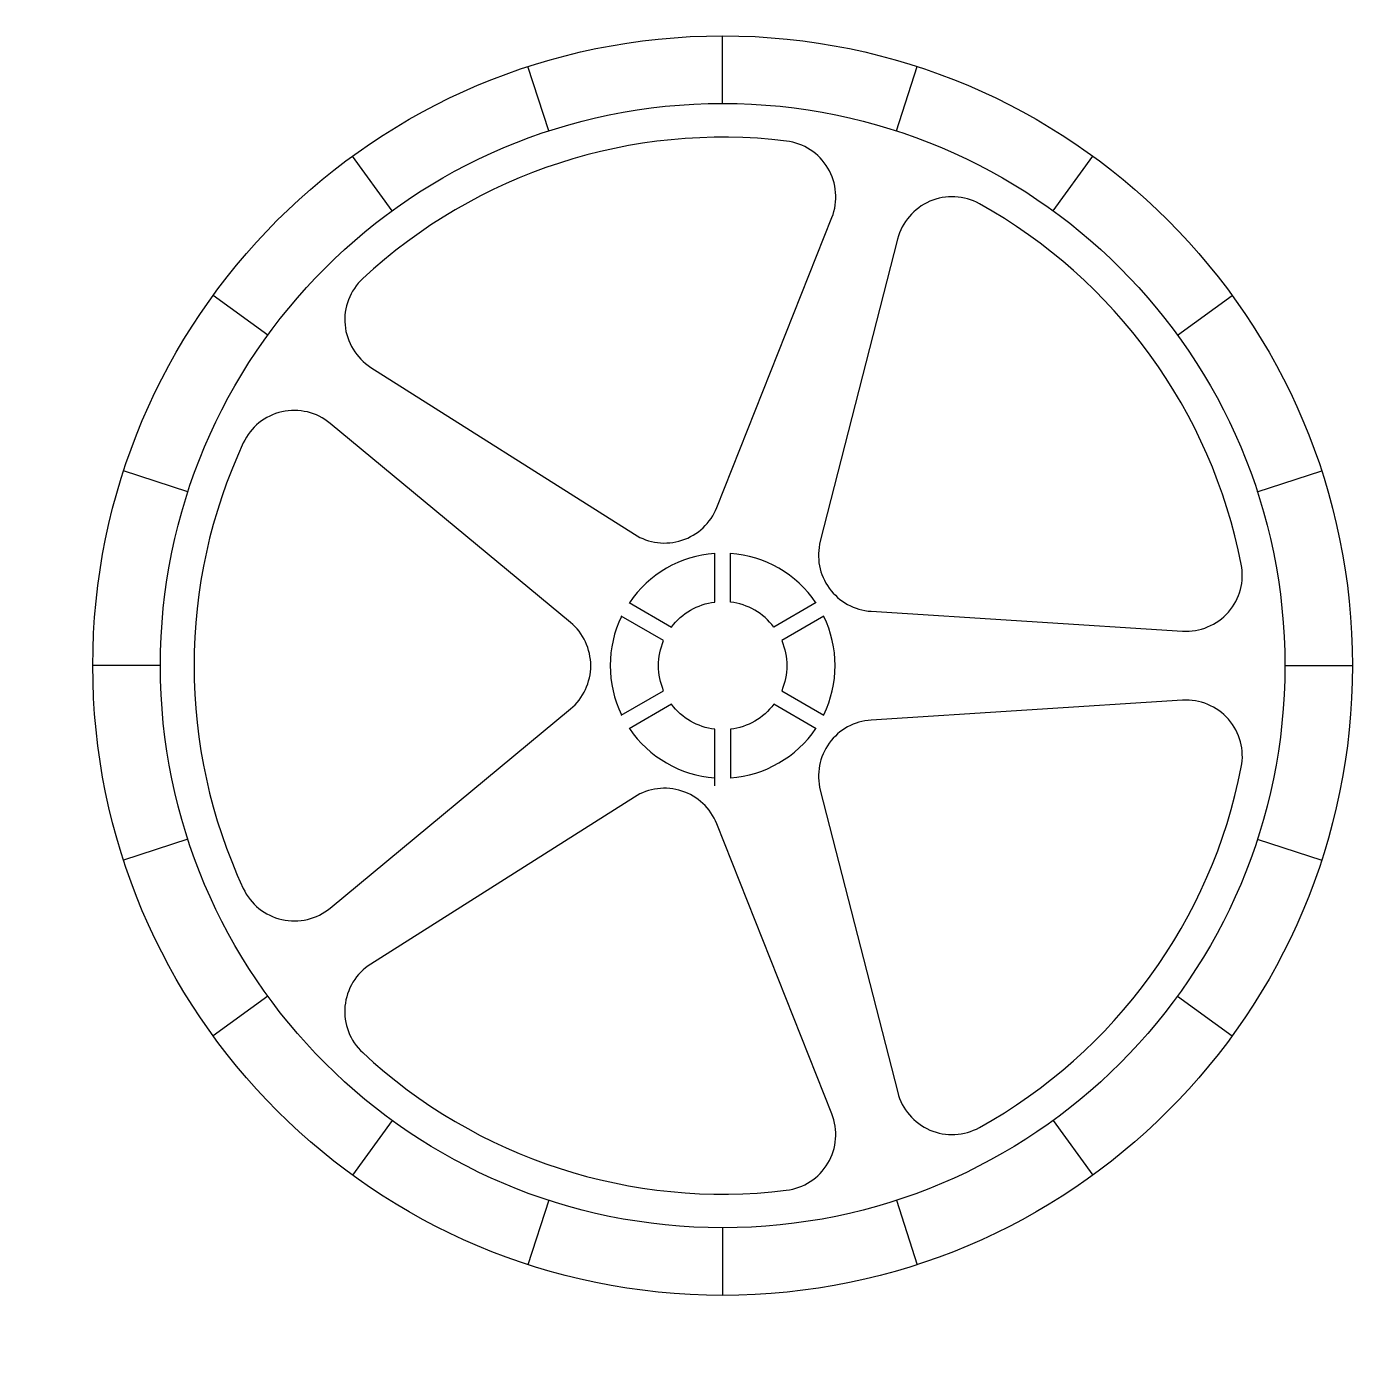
# Model space of a CAD drawing. Header units: millimetres. Extents: x 2456 to 2574, y 2117 to 2235.
import ezdxf

# ---------------------------------------------------------------- set-up
doc = ezdxf.new("R2010")
doc.units = ezdxf.units.MM

# ---------------------------------------------------------------- blocks, each defined once
blk = doc.blocks.new('*U6')
blk.add_lwpolyline([(18.75, -13.36, 0.220997), (-4.53, 18.69, 0.491606), (-11.81, 15.56), (-18.69, -11.32, 0.470139), (-14.16, -17.55), (13.53, -19.31, 0.491606)], format="xyb", close=True)
blk = doc.blocks.new('*U7')
at = {"color": 0, "linetype": 'ByBlock', "lineweight": -2, "transparency": 16777216}
for p, rotation in [((2504.86, 2211.23), 71.99999999999997), ((2482.38, 2176.25), 143.9999999999999), ((2547.44, 2159.16), 287.9999999999999), ((2508.7, 2144.07), 216)]:
    blk.add_blockref('*U6', p, dxfattribs=dict(at, rotation=rotation))
blk.add_blockref('*U6', (2545.06, 2200.66), dxfattribs=at)
blk = doc.blocks.new('*U8')
blk.add_line((-3.01, 0), (3.01, 0))
blk = doc.blocks.new('*U9')
at = {"color": 0, "linetype": 'ByBlock', "lineweight": -2, "transparency": 16777216}
for p, rotation in [((2517.69, 2231.28), 89.99999999999997), ((2501.31, 2228.69), 107.9999999999999), ((2534.07, 2228.69), 71.99999999999994), ((2486.53, 2221.16), 125.9999999999999), ((2548.85, 2221.16), 53.99999999999995), ((2474.81, 2209.43), 143.9999999999999), ((2560.57, 2209.43), 35.99999999999996), ((2467.28, 2194.66), 161.9999999999999), ((2568.1, 2194.66), 17.99999999999997), ((2464.68, 2178.28), 180), ((2467.28, 2161.9), 197.9999999999998), ((2568.1, 2161.9), 341.9999999999995), ((2474.81, 2147.12), 215.9999999999997), ((2560.57, 2147.12), 323.9999999999996), ((2486.53, 2135.39), 233.9999999999997), ((2548.85, 2135.39), 305.9999999999996), ((2501.31, 2127.86), 251.9999999999997), ((2534.07, 2127.86), 287.9999999999997), ((2517.69, 2125.27), 269.9999999999996)]:
    blk.add_blockref('*U8', p, dxfattribs=dict(at, rotation=rotation))
blk.add_blockref('*U8', (2570.7, 2178.28), dxfattribs=at)

msp = doc.modelspace()

# ---------------------------------------------------------------- linework, layer by layer
msp.add_line((2567.69, 2178.28), (2573.7, 2178.28))
for points in [[(2509.38, 2183.88), (2513.14, 2181.71, -0.20296), (2516.99, 2183.93), (2516.99, 2188.28)], [(2526, 2183.88), (2522.24, 2181.71, 0.20296), (2518.39, 2183.93), (2518.39, 2188.28)], [(2508.68, 2173.88), (2512.44, 2176.05, -0.20296), (2512.44, 2180.5), (2508.68, 2182.67)], [(2526.7, 2182.67), (2522.94, 2180.5, -0.20296), (2522.94, 2176.05), (2526.7, 2173.88)], [(2516.99, 2167.6), (2516.99, 2172.62, -0.20296), (2513.14, 2174.84), (2509.38, 2172.67)], [(2526, 2172.67), (2522.24, 2174.84, -0.20296), (2518.39, 2172.62), (2518.39, 2168.28)]]:
    msp.add_lwpolyline(points, format="xyb")
for radius in [56.01, 50]:
    msp.add_circle((2517.69, 2178.28), radius)
for start, end in [(94.014, 145.986), (34.014, 85.986), (154.014, 205.986), (334.014, 25.986), (214.014, 265.986), (274.014, 325.986)]:
    msp.add_arc((2517.69, 2178.28), 10, start, end)

# ---------------------------------------------------------------- block references
for name in ['*U7', '*U9']:
    msp.add_blockref(name, (0, 0))

doc.saveas('drawing.dxf')
